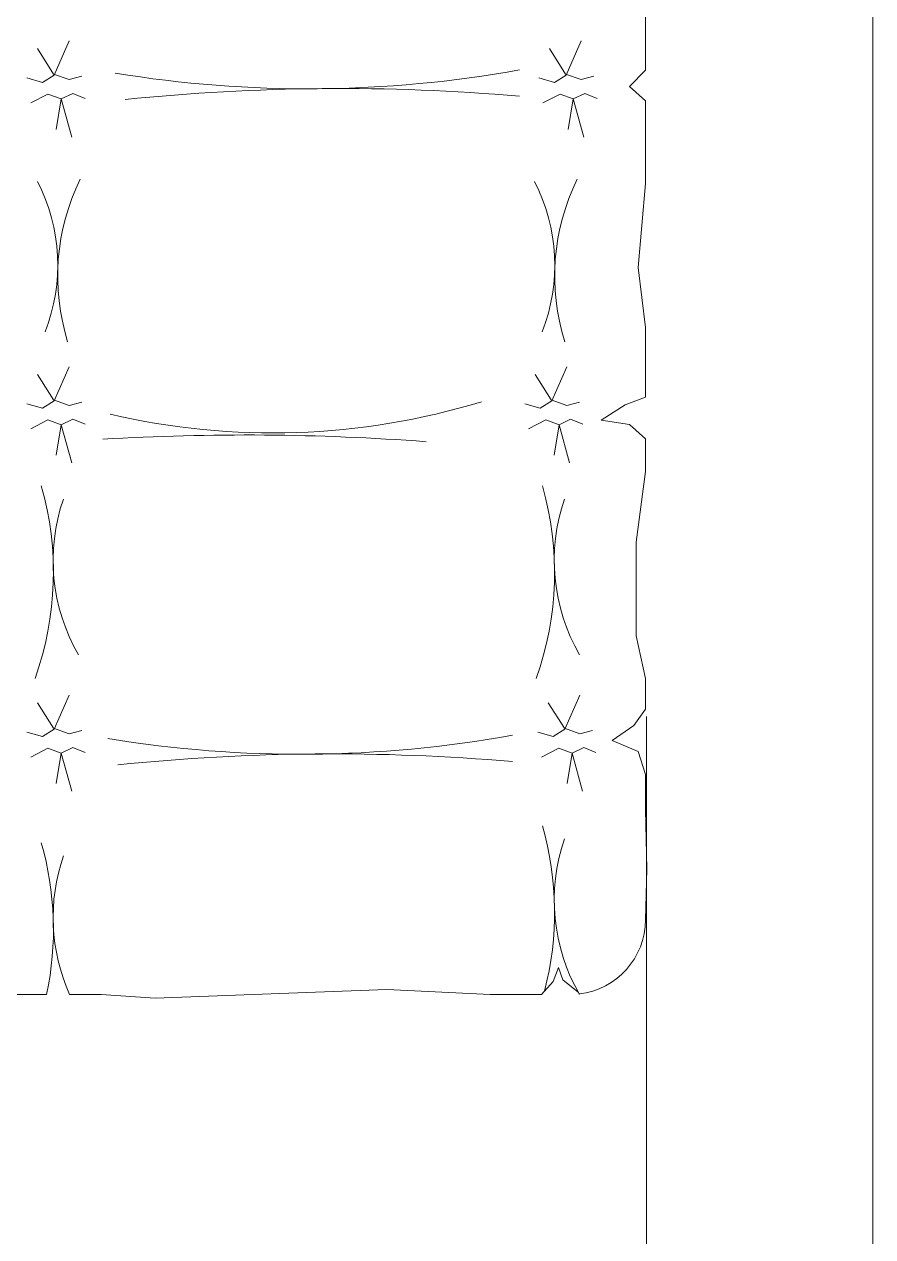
# Model space of a CAD drawing. Header units: millimetres. Extents: x -59 to 123, y 54 to 155.
# Drawn here: x -51.277 to -50.681, y 148.107 to 148.959 of the extents above; entities that cross this region are included whole.
import ezdxf

# ---------------------------------------------------------------- set-up
doc = ezdxf.new("R2010")
doc.units = ezdxf.units.MM
for name, pattern in [('ACAD_ISO02W100', [15, 12, -3]), ('DASHDOT', [25.4, 12.7, -6.35, 0, -6.35]), ('DASHED', [0.75, 0.5, -0.25])]:
    doc.linetypes.add(name, pattern=pattern)
for name, color, linetype, lineweight in [('DET-CORTE', 86, 'Continuous', 50), ('EJES', 6, 'ACAD_ISO02W100', 5), ('mobiliario', 7, 'Continuous', 0), ('MUROS', 7, 'Continuous', 80)]:
    doc.layers.add(name, color=color, linetype=linetype, lineweight=lineweight)

# ---------------------------------------------------------------- blocks, each defined once
blk = doc.blocks.new('CAMA MATRIMONIAL')
at = {"layer": 'mobiliario'}
for p, q in [((2858.23549, 869.09814), (2858.23549, 869.14408)), ((2858.23549, 869.01847), (2858.23549, 869.07669)), ((2858.23549, 868.86832), (2858.23549, 868.91735)), ((2858.23549, 868.81622), (2858.23549, 868.8392)), ((2858.23549, 868.64922), (2858.23549, 868.67067)), ((2858.23549, 868.57874), (2858.23549, 868.60325)), ((2857.78644, 868.4488), (2857.81488, 868.4488)), ((2857.83107, 868.4488), (2857.85328, 868.4488)), ((2858.1264, 868.4488), (2858.1626, 868.4488))]:
    blk.add_line(p, q, dxfattribs=at)
for points in [[(2857.80107, 869.09271), (2857.81196, 869.0896), (2857.82016, 869.09477), (2857.83063, 869.11875)], [(2858.16074, 869.09271), (2858.17164, 869.0896), (2858.17983, 869.09477), (2858.19031, 869.11875)], [(2857.83958, 869.09387), (2857.83063, 869.09154), (2857.81974, 869.09543), (2857.80846, 869.1133)], [(2858.19925, 869.09387), (2858.19031, 869.09154), (2858.17941, 869.09543), (2858.16813, 869.1133)], [(2858.23549, 869.09814), (2858.22434, 869.08678), (2858.23549, 869.07669)], [(2857.80379, 869.07522), (2857.81585, 869.08144), (2857.82519, 869.07794), (2857.83258, 869.05112)], [(2857.84191, 869.07833), (2857.83336, 869.08182), (2857.82519, 869.07794), (2857.82169, 869.05656)], [(2858.16347, 869.07522), (2858.17552, 869.08144), (2858.18486, 869.07794), (2858.19225, 869.05112)], [(2858.20159, 869.07833), (2858.19303, 869.08182), (2858.18486, 869.07794), (2858.18136, 869.05656)], [(2858.23549, 869.01847), (2858.23047, 868.95961), (2858.23549, 868.91735)], [(2857.80107, 868.86378), (2857.81196, 868.86067), (2857.82016, 868.86584), (2857.83063, 868.88981)], [(2858.15072, 868.86378), (2858.16161, 868.86067), (2858.16981, 868.86584), (2858.18028, 868.88981)], [(2857.83958, 868.86494), (2857.83063, 868.86261), (2857.81974, 868.8665), (2857.80846, 868.88437)], [(2858.18923, 868.86494), (2858.18028, 868.86261), (2858.16939, 868.8665), (2858.15811, 868.88437)], [(2858.23549, 868.86832), (2858.22127, 868.86309), (2858.2044, 868.85236), (2858.22434, 868.8493), (2858.23549, 868.8392)], [(2857.80379, 868.84629), (2857.81585, 868.8525), (2857.82519, 868.84901), (2857.83258, 868.82219)], [(2857.84191, 868.8494), (2857.83336, 868.85289), (2857.82519, 868.84901), (2857.82169, 868.82763)], [(2858.15344, 868.84629), (2858.1655, 868.8525), (2858.17484, 868.84901), (2858.18223, 868.82219)], [(2858.19156, 868.8494), (2858.183, 868.85289), (2858.17484, 868.84901), (2858.17134, 868.82763)], [(2858.23549, 868.81622), (2858.22894, 868.76656), (2858.22894, 868.70068), (2858.23549, 868.67067)], [(2857.80107, 868.6331), (2857.81196, 868.62999), (2857.82016, 868.63516), (2857.83063, 868.65914)], [(2858.15992, 868.6331), (2858.17081, 868.62999), (2858.17901, 868.63516), (2858.18948, 868.65914)], [(2857.83958, 868.63426), (2857.83063, 868.63193), (2857.81974, 868.63582), (2857.80846, 868.65369)], [(2858.19843, 868.63426), (2858.18948, 868.63193), (2858.17859, 868.63582), (2858.16731, 868.65369)], [(2858.23549, 868.64922), (2858.2274, 868.63786), (2858.21207, 868.62713), (2858.23047, 868.61947), (2858.23549, 868.60325)], [(2857.80379, 868.61561), (2857.81585, 868.62183), (2857.82519, 868.61833), (2857.83258, 868.59151)], [(2857.84191, 868.61872), (2857.83336, 868.62221), (2857.82519, 868.61833), (2857.82169, 868.59695)], [(2858.16264, 868.61561), (2858.1747, 868.62183), (2858.18404, 868.61833), (2858.19143, 868.59151)], [(2858.20076, 868.61872), (2858.19221, 868.62221), (2858.18404, 868.61833), (2858.18054, 868.59695)], [(2858.23549, 868.57874), (2858.23661, 868.53674), (2858.23549, 868.50123)], [(2858.18825, 868.45048), (2858.17753, 868.45912), (2858.1744, 868.46778), (2858.17071, 868.45783), (2858.1626, 868.4488)], [(2858.1264, 868.4488), (2858.05395, 868.45219), (2857.89124, 868.44606), (2857.85328, 868.4488)]]:
    blk.add_lwpolyline(points, dxfattribs=at)
for centre, radius, start, end in [((2857.99843, 869.91971), 0.83465, 260.66942, 280.26417), ((2858.02089, 867.60774), 1.47756, 85.09787, 95.85913), ((2857.69496, 868.96133), 0.12781, 338.48057, 27.24891), ((2857.97712, 868.9535), 0.15447, 153.83971, 197.35574), ((2858.04408, 868.96133), 0.12781, 338.48057, 27.24891), ((2858.32624, 868.9535), 0.15447, 153.83971, 197.35574), ((2857.97369, 869.34262), 0.49935, 256.78898, 287.07026), ((2857.95478, 867.13454), 1.70733, 85.74035, 93.37405), ((2857.59932, 868.74528), 0.22038, 340.27071, 16.01467), ((2857.95136, 868.74528), 0.22038, 340.27071, 16.01467), ((2857.95191, 868.75369), 0.13244, 161.00815, 209.99386), ((2858.30394, 868.75369), 0.13244, 161.00815, 209.99386), ((2857.99333, 869.45221), 0.83465, 260.66942, 280.26417), ((2858.01579, 867.14024), 1.47756, 85.09787, 95.85913), ((2857.95136, 868.50655), 0.22038, 345.41941, 16.01467), ((2857.59932, 868.4946), 0.22038, 348.00447, 16.01467), ((2858.30394, 868.51495), 0.13244, 161.00815, 209.99386), ((2857.95191, 868.50301), 0.13244, 161.00815, 204.15958), ((2858.18306, 868.50123), 0.05243, 276.51641, 0)]:
    blk.add_arc(centre, radius, start, end, dxfattribs=at)

msp = doc.modelspace()

# ---------------------------------------------------------------- linework, layer by layer
at = {"layer": 'DET-CORTE', "linetype": 'DASHDOT', "lineweight": 5, "ltscale": 0.1}
msp.add_line((-50.83944, 151.11239), (-50.83944, 130.39887), dxfattribs=at)
at = {"layer": 'EJES', "linetype": 'DASHED', "lineweight": 5, "ltscale": 1.5}
for p, q in [((-50.68057, 151.8941), (-50.68057, 130.73524)), ((-50.68057, 151.8941), (-50.68057, 130.73524)), ((-50.68057, 130.17046), (-50.68057, 151.32932)), ((-50.68057, 130.17046), (-50.68057, 151.32932))]:
    msp.add_line(p, q, dxfattribs=at)

# ---------------------------------------------------------------- block references
at = {"layer": 'MUROS', "lineweight": 5}
msp.add_blockref('CAMA MATRIMONIAL', (-2909.07577, -720.17168), dxfattribs=at)

doc.saveas('drawing.dxf')
